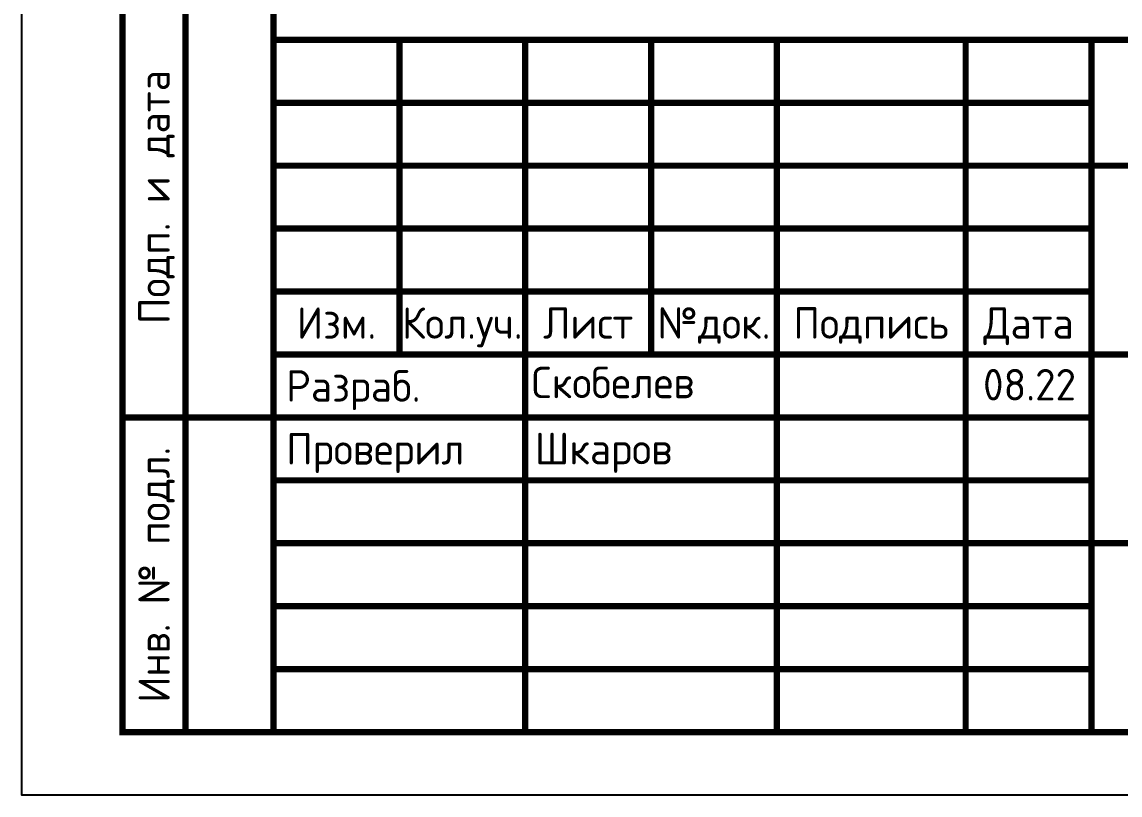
# Model space of a CAD drawing. Header units: metres. Extents: x 1981 to 7362, y 1229 to 3678.
# Drawn here: x 2520.2 to 2607.5, y 2614.4 to 2675.8 of the extents above; entities that cross this region are included whole.
import ezdxf
from ezdxf.enums import TextEntityAlignment as Align

# ---------------------------------------------------------------- set-up
doc = ezdxf.new("R2010")
doc.units = ezdxf.units.M
doc.layers.add('Форматы', color=7, linetype='Continuous')
doc.styles.add('GOST-2.304_Type-B', font='GOST Common.ttf')
doc.styles.get("Standard").update_dxf_attribs({"font": 'GOST Common.ttf'})

# ---------------------------------------------------------------- blocks, each defined once
blk = doc.blocks.new('*U142')
blk.add_lwpolyline([(0, 0), (210, 0), (210, -297), (0, -297)], close=True)
at = {"const_width": 0.5}
blk.add_lwpolyline([(20, -5), (205, -5), (205, -292), (20, -292)], close=True, dxfattribs=at)
for points in [[(20, -292), (8, -292), (8, -207), (20, -207)], [(13, -207), (13, -292)], [(20, -292), (20, -237), (205, -237)], [(30, -237), (30, -262)], [(40, -237), (40, -292)], [(50, -237), (50, -262)], [(60, -237), (60, -292)], [(75, -237), (75, -292)], [(85, -237), (85, -292)], [(20, -242), (85, -242)], [(20, -247), (85, -247)], [(85, -247), (205, -247)], [(20, -252), (85, -252)], [(20, -257), (85, -257)], [(20, -262), (205, -262)], [(8, -267), (20, -267)], [(20, -267), (85, -267)], [(20, -272), (85, -272)], [(20, -277), (85, -277)], [(85, -277), (205, -277)], [(20, -282), (85, -282)], [(20, -287), (85, -287)]]:
    blk.add_lwpolyline(points, dxfattribs=at)
at = {"style": 'GOST-2.304_Type-B'}
for s, p in [('Подп. и дата', (10.5, -249.5)), ('Инв. № подл.', (10.5, -279.5))]:
    blk.add_text(s, height=2.5, rotation=90, dxfattribs=at).set_placement(p, align=Align.MIDDLE_CENTER)
for s, p in [('Изм.', (25, -259.5)), ('Кол.уч.', (35, -259.5)), ('Лист', (45, -259.5)), ('№док.', (55, -259.5)), ('Подпись', (67.5, -259.5)), ('Дата', (80, -259.5))]:
    blk.add_text(s, height=2.5, dxfattribs=at).set_placement(p, align=Align.MIDDLE_CENTER)
for s, p in [('Разраб.', (21, -264.5)), ('Проверил', (21, -269.5))]:
    blk.add_text(s, height=2.5, dxfattribs=at).set_placement(p, align=Align.MIDDLE_LEFT)
blk.add_attdef('РАЗРАБОТАЛ', text='', height=2.5, dxfattribs=at).set_placement((40.501, -264.224), align=Align.MIDDLE_LEFT)
at = {"style": 'GOST-2.304_Type-B', "flags": 8}
for tag, height, p in [('ДАТА', 2.5, (80.074, -264.402)), ('ЛИСТ', 3, (176.388, -271.915)), ('ЛИСТОВ', 3, (193.888, -271.915)), ('ФОРМАТ', 3, (170.972, -294.745))]:
    blk.add_attdef(tag, text='', height=height, dxfattribs=at).set_placement(p, align=Align.MIDDLE_CENTER)
at = {"style": 'GOST-2.304_Type-B'}
blk.add_attdef('ПРОВЕРИЛ', (40.749, -270.729), '', height=2.5, dxfattribs=at)
at = {"lineweight": 30, "flags": 104}
for tag, p in [('ТЕПЛОВЫЕ_СЕТИ', (120, -269.5)), ('ИМЯ_ЧЕРТЕЖА', (120, -284.5))]:
    blk.add_attdef(tag, text='', height=3, dxfattribs=at).set_placement(p, align=Align.MIDDLE_CENTER)

msp = doc.modelspace()

# ---------------------------------------------------------------- block references
at = {"layer": 'Форматы'}
ref = msp.add_blockref('*U142', (2520.198, 2911.419), dxfattribs=at)
ref.add_attrib('ДАТА', '08.22', dxfattribs={"layer": '0', "height": 2.5, "style": 'GOST-2.304_Type-B'}).set_placement((2600.273, 2647.017), align=Align.MIDDLE_CENTER)
ref.add_attrib('РАЗРАБОТАЛ', 'Скобелев', dxfattribs={"layer": '0', "height": 2.5, "style": 'GOST-2.304_Type-B'}).set_placement((2560.699, 2647.194), align=Align.MIDDLE_LEFT)
ref.add_attrib('ПРОВЕРИЛ', 'Шкаров', (2560.947, 2640.689), dxfattribs={"layer": '0', "height": 2.5, "style": 'GOST-2.304_Type-B'})

doc.saveas('drawing.dxf')
